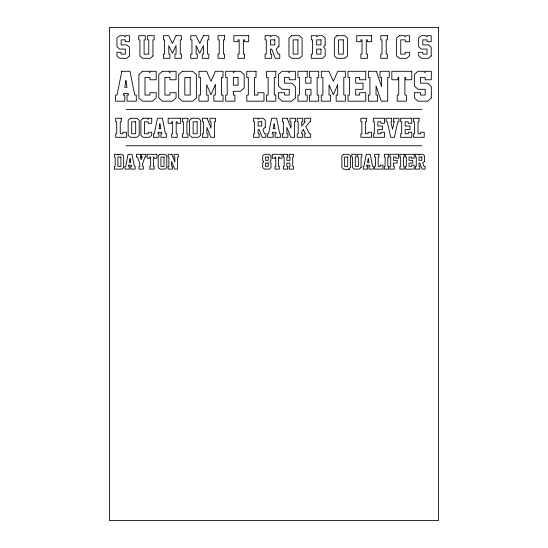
<?xml version="1.0" encoding="UTF-8"?>
<svg xmlns="http://www.w3.org/2000/svg" width="548" height="548" viewBox="0 0 548 548"><rect width="100%" height="100%" fill="white"/><g stroke="black" fill="none" stroke-linecap="round" stroke-linejoin="round"><path stroke-width="0.82" d="M126.04 109.6L421.96 109.6M126.04 145.768L421.96 145.768M125.896 80.59L124.793 87.324L127.02 87.324L125.896 80.59M128.732 165.174L128.492 166.373L129.287 166.373L129.287 169.106L124.978 169.106L124.978 166.373L125.704 166.373L128.116 154.303L131.958 154.303L134.376 166.373L135.116 166.373L135.116 169.106L130.814 169.106L130.814 166.373L131.582 166.373L131.349 165.174L128.732 165.174M158.242 132.253L157.94 133.787L158.961 133.787L158.961 137.301L153.419 137.301L153.419 133.787L154.351 133.787L157.454 118.258L162.4 118.258L165.503 133.787L166.462 133.787L166.462 137.301L160.927 137.301L160.927 133.787L161.92 133.787L161.612 132.253L158.242 132.253M272.445 132.253L272.137 133.787L273.157 133.787L273.157 137.301L267.616 137.301L267.616 133.787L268.554 133.787L271.657 118.258L276.603 118.258L279.706 133.787L280.658 133.787L280.658 137.301L275.123 137.301L275.123 133.787L276.117 133.787L275.815 132.253L272.445 132.253M366.934 165.174L366.701 166.373L367.496 166.373L367.496 169.106L363.187 169.106L363.187 166.373L363.913 166.373L366.324 154.303L370.167 154.303L372.578 166.373L373.325 166.373L373.325 169.106L369.016 169.106L369.016 166.373L369.79 166.373L369.558 165.174L366.934 165.174M130.04 158.646L129.287 162.448L130.801 162.448L130.04 158.646M159.927 123.848L158.961 128.732L160.913 128.732L159.927 123.848M274.13 123.848L273.157 128.732L275.11 128.732L274.13 123.848M368.249 158.646L367.496 162.448L369.01 162.448L368.249 158.646M121.8 71.295L117.046 95.057L115.553 95.057L115.553 101.181L124.793 101.181L124.793 95.057L123.232 95.057L123.629 93.441L128.157 93.441L128.561 95.057L127.033 95.057L127.033 101.181L136.274 101.181L136.274 95.057L134.739 95.057L129.986 71.295L121.8 71.295M394.19 121.779L392.532 129.232L390.875 121.779L391.635 121.779L391.635 118.258L386.107 118.258L386.107 121.779L387.258 121.779L390.738 137.301L394.341 137.301L397.807 121.779L398.958 121.779L398.958 118.258L393.43 118.258L393.43 121.779L394.19 121.779M142.11 157.036L141.185 159.817L140.24 157.036L140.74 157.036L140.74 154.303L136.438 154.303L136.438 157.036L137.473 157.036L139.788 163.633L139.788 166.373L139.021 166.373L139.021 169.106L143.323 169.106L143.323 166.373L142.562 166.373L142.562 163.653L144.946 157.036L145.83 157.036L145.83 154.303L141.637 154.303L141.637 157.036L142.11 157.036M215.309 84.762L210.994 94.777L206.706 84.762L206.706 95.057L208.192 95.057L208.192 101.181L198.951 101.181L198.951 95.057L200.568 95.057L200.568 77.419L199.006 77.419L199.006 71.295L206.562 71.295L210.994 81.316L215.446 71.295L223.009 71.295L223.009 77.419L221.474 77.419L221.474 95.057L223.063 95.057L223.063 101.181L213.83 101.181L213.83 95.057L215.309 95.057L215.309 84.762M337.643 84.762L333.328 94.777L329.04 84.762L329.04 95.057L330.519 95.057L330.519 101.181L321.286 101.181L321.286 95.057L322.895 95.057L322.895 77.419L321.34 77.419L321.34 71.295L328.896 71.295L333.328 81.316L337.78 71.295L345.343 71.295L345.343 77.419L343.802 77.419L343.802 95.057L345.398 95.057L345.398 101.181L336.164 101.181L336.164 95.057L337.643 95.057L337.643 84.762M176.059 35.689L172.415 43.463L168.784 35.689L163.4 35.689L163.4 39.867L164.612 39.867L164.612 54.129L163.359 54.129L163.359 58.307L169.942 58.307L169.942 54.129L168.784 54.129L168.784 45.566L172.415 53.341L176.059 45.566L176.059 54.129L174.901 54.129L174.901 58.307L181.484 58.307L181.484 54.129L180.244 54.129L180.244 39.867L181.436 39.867L181.436 35.689L176.059 35.689M203.39 35.689L199.746 43.463L196.122 35.689L190.738 35.689L190.738 39.867L191.944 39.867L191.944 54.129L190.697 54.129L190.697 58.307L197.273 58.307L197.273 54.129L196.122 54.129L196.122 45.566L199.746 53.341L203.39 45.566L203.39 54.129L202.239 54.129L202.239 58.307L208.815 58.307L208.815 54.129L207.582 54.129L207.582 39.867L208.774 39.867L208.774 35.689L203.39 35.689M303.428 129.739L301.729 131.91L301.729 133.787L302.736 133.787L302.736 137.301L297.208 137.301L297.208 133.787L298.215 133.787L298.215 121.779L297.208 121.779L297.208 118.258L302.736 118.258L302.736 121.779L301.729 121.779L301.729 126.177L305.195 121.779L304.709 121.779L304.709 118.258L310.675 118.258L310.675 121.779L309.668 121.779L305.805 126.698L309.497 133.787L310.675 133.787L310.675 137.301L304.709 137.301L304.709 133.787L305.524 133.787L303.428 129.739M234.551 71.295L233.345 72.816L233.345 71.295L225.666 71.295L225.666 77.419L227.201 77.419L227.201 95.057L225.666 95.057L225.666 101.181L234.9 101.181L234.9 95.057L233.345 95.057L233.345 91.29L240.469 91.29L244.196 87.981L244.196 74.59L240.462 71.295L234.551 71.295M263.746 161.708L262.698 163.003L262.698 167.558L264.451 169.106L269.226 169.106L270.979 167.558L270.979 163.003L269.917 161.708L270.979 160.406L270.979 155.858L269.226 154.303L264.451 154.303L262.698 155.858L262.698 160.406L263.746 161.708M325.17 45.018L323.553 46.977L325.17 48.978L325.17 55.944L322.491 58.307L311.305 58.307L311.305 54.129L312.511 54.129L312.511 39.853L311.305 39.853L311.305 35.689L316.689 35.689L316.689 36.874L318.039 35.689L322.491 35.689L325.17 38.065L325.17 45.018M278.987 46.375L276.137 49.032L278.124 54.129L279.754 54.129L279.754 58.307L275.274 58.307L271.719 49.094L270.479 49.094L270.479 54.129L271.678 54.129L271.678 58.307L265.102 58.307L265.102 54.129L266.294 54.129L266.294 39.867L265.102 39.867L265.102 35.689L270.479 35.689L270.479 36.874L271.835 35.689L276.329 35.689L278.987 38.065L278.987 46.375M265.28 127.252L262.882 129.499L264.554 133.787L265.924 133.787L265.924 137.301L262.149 137.301L259.156 129.547L258.115 129.547L258.115 133.787L259.122 133.787L259.122 137.301L253.58 137.301L253.58 133.787L254.587 133.787L254.587 121.779L253.58 121.779L253.58 118.258L258.115 118.258L258.115 119.259L259.252 118.258L263.04 118.258L265.28 120.259L265.28 127.252M424.57 161.297L422.7 163.037L424.001 166.373L425.07 166.373L425.07 169.106L422.138 169.106L419.809 163.078L419.001 163.078L419.001 166.373L419.782 166.373L419.782 169.106L415.473 169.106L415.473 166.373L416.261 166.373L416.261 157.036L415.473 157.036L415.473 154.303L419.001 154.303L419.001 155.077L419.884 154.303L422.823 154.303L424.57 155.858L424.57 161.297M142.535 71.295L138.87 74.562L138.87 97.934L142.528 101.181L152.413 101.181L156.18 97.928L156.18 92.701L150.036 92.701L150.036 95.057L145.008 95.057L145.008 77.419L150.036 77.419L150.036 79.775L156.18 79.775L156.18 71.295L150.036 71.295L150.036 72.816L148.946 71.295L142.535 71.295M162.441 71.295L158.776 74.562L158.776 97.934L162.434 101.181L172.319 101.181L176.079 97.928L176.079 92.701L169.942 92.701L169.942 95.057L164.914 95.057L164.914 77.419L169.942 77.419L169.942 79.775L176.079 79.775L176.079 71.295L169.942 71.295L169.942 72.816L168.853 71.295L162.441 71.295M182.34 71.295L178.675 74.562L178.675 97.934L182.333 101.181L192.656 101.181L196.355 97.934L196.355 74.576L192.643 71.295L182.34 71.295M130.403 118.258L128.157 120.259L128.157 135.315L130.403 137.301L136.945 137.301L139.213 135.315L139.213 120.259L136.945 118.258L130.403 118.258M143.151 118.258L140.911 120.259L140.911 135.315L143.151 137.301L149.419 137.301L151.721 135.315L151.721 132.253L148.207 132.253L148.207 133.787L144.425 133.787L144.425 121.779L148.207 121.779L148.207 123.314L151.721 123.314L151.721 118.258L148.207 118.258L148.207 119.259L147.152 118.258L143.151 118.258M191.862 118.258L189.615 120.259L189.615 135.315L191.862 137.301L198.403 137.301L200.671 135.315L200.671 120.259L198.403 118.258L191.862 118.258M291.625 35.689L288.967 38.065L288.967 55.944L291.625 58.307L299.4 58.307L302.092 55.944L302.092 38.065L299.4 35.689L291.625 35.689M159.941 154.303L158.201 155.858L158.201 167.558L159.941 169.106L165.03 169.106L166.791 167.558L166.791 155.858L165.03 154.303L159.941 154.303M337.041 35.689L334.376 38.065L334.376 55.944L337.041 58.307L344.815 58.307L347.507 55.944L347.507 38.065L344.815 35.689L337.041 35.689M399.252 35.689L396.588 38.065L396.588 55.944L399.252 58.307L406.698 58.307L409.431 55.944L409.431 52.3L405.253 52.3L405.253 54.129L400.766 54.129L400.766 39.867L405.253 39.867L405.253 41.696L409.431 41.696L409.431 35.689L405.253 35.689L405.253 36.874L404.006 35.689L399.252 35.689M129.52 55.944L126.855 58.307L119.642 58.307L116.95 55.944L116.95 52.3L121.129 52.3L121.129 54.129L125.348 54.129L125.348 49.094L119.642 49.094L116.95 46.717L116.95 38.065L119.642 35.689L124.006 35.689L125.348 36.874L125.348 35.689L129.52 35.689L129.52 41.696L125.348 41.696L125.348 39.867L121.129 39.867L121.129 44.902L126.855 44.902L129.52 47.279L129.52 55.944M295.372 97.928L291.7 101.181L282.104 101.181L278.418 97.941L278.418 92.701L284.556 92.701L284.556 95.057L289.234 95.057L289.234 89.31L282.11 89.31L278.418 86.05L278.418 74.562L282.117 71.295L288.029 71.295L289.234 72.816L289.234 71.295L295.372 71.295L295.372 79.775L289.234 79.775L289.234 77.419L284.556 77.419L284.556 83.166L291.694 83.166L295.372 86.447L295.372 97.928M431.208 55.944L428.543 58.307L421.337 58.307L418.645 55.944L418.645 52.3L422.816 52.3L422.816 54.129L427.036 54.129L427.036 49.094L421.337 49.094L418.645 46.717L418.645 38.065L421.337 35.689L425.693 35.689L427.036 36.874L427.036 35.689L431.208 35.689L431.208 41.696L427.036 41.696L427.036 39.867L422.816 39.867L422.816 44.902L428.543 44.902L431.208 47.279L431.208 55.944M343.617 154.303L341.87 155.858L341.87 167.558L343.603 169.106L349.281 169.709L348.754 169.051L350.46 167.551L350.46 155.858L348.699 154.303L343.617 154.303M431.317 97.928L427.646 101.181L418.055 101.181L414.363 97.941L414.363 92.701L420.508 92.701L420.508 95.057L425.18 95.057L425.18 89.31L418.062 89.31L414.363 86.05L414.363 74.562L418.069 71.295L423.974 71.295L425.18 72.816L425.18 71.295L431.317 71.295L431.317 79.775L425.18 79.775L425.18 77.419L420.508 77.419L420.508 83.166L427.646 83.166L431.317 86.447L431.317 97.928M118.779 154.303L117.902 155.077L117.902 154.303L114.381 154.303L114.381 157.036L115.162 157.036L115.162 166.373L114.381 166.373L114.381 169.106L121.889 169.106L123.663 167.551L123.663 155.872L121.889 154.303L118.779 154.303M152.954 55.93L150.221 58.307L142.603 58.307L139.925 55.944L139.925 39.867L138.733 39.867L138.733 35.689L145.295 35.689L145.295 39.867L144.103 39.867L144.103 54.129L148.782 54.129L148.782 39.867L147.57 39.867L147.57 35.689L154.146 35.689L154.146 39.867L152.954 39.867L152.954 55.93M361.084 167.551L359.296 169.106L354.309 169.106L352.563 167.558L352.563 157.036L351.775 157.036L351.775 154.303L356.077 154.303L356.077 157.036L355.296 157.036L355.296 166.373L358.358 166.373L358.358 157.036L357.563 157.036L357.563 154.303L361.872 154.303L361.872 157.036L361.084 157.036L361.084 167.551M438.4 27.4L109.6 27.4L109.6 520.6L438.4 520.6L438.4 27.4M224.605 35.689L218.029 35.689L218.029 39.867L219.227 39.867L219.227 54.129L218.029 54.129L218.029 58.307L224.605 58.307L224.605 54.129L223.413 54.129L223.413 39.867L224.605 39.867L224.605 35.689M248.689 35.689L233.818 35.689L233.818 41.696L237.996 41.696L237.996 39.867L239.161 39.867L239.161 54.129L237.969 54.129L237.969 58.307L244.545 58.307L244.545 54.129L243.346 54.129L243.346 39.867L244.518 39.867L244.518 41.696L248.689 41.696L248.689 35.689M371.585 35.689L356.721 35.689L356.721 41.696L360.892 41.696L360.892 39.867L362.057 39.867L362.057 54.129L360.865 54.129L360.865 58.307L367.441 58.307L367.441 54.129L366.249 54.129L366.249 39.867L367.413 39.867L367.413 41.696L371.585 41.696L371.585 35.689M387.381 35.689L380.798 35.689L380.798 39.867L381.997 39.867L381.997 54.129L380.798 54.129L380.798 58.307L387.381 58.307L387.381 54.129L386.182 54.129L386.182 39.867L387.381 39.867L387.381 35.689M274.815 39.867L270.479 39.867L270.479 44.902L274.815 44.902L274.815 39.867M297.906 39.867L293.139 39.867L293.139 54.129L297.906 54.129L297.906 39.867M320.977 39.867L316.689 39.867L316.689 44.902L320.977 44.902L320.977 39.867M343.315 39.867L338.554 39.867L338.554 54.129L343.315 54.129L343.315 39.867M320.977 49.094L316.689 49.094L316.689 54.129L320.977 54.129L320.977 49.094M256.026 71.295L246.792 71.295L246.792 77.419L248.333 77.419L248.333 95.057L246.792 95.057L246.792 101.181L263.985 101.181L263.985 92.701L257.827 92.701L257.827 95.057L254.491 95.057L254.491 77.419L256.026 77.419L256.026 71.295M275.822 71.295L266.581 71.295L266.581 77.419L268.123 77.419L268.123 95.057L266.581 95.057L266.581 101.181L275.822 101.181L275.822 95.057L274.281 95.057L274.281 77.419L275.822 77.419L275.822 71.295M307.209 71.295L297.968 71.295L297.968 77.419L299.509 77.419L299.509 95.057L297.968 95.057L297.968 101.181L307.209 101.181L307.209 95.057L305.647 95.057L305.647 89.31L310.99 89.31L310.99 95.057L309.449 95.057L309.449 101.181L318.689 101.181L318.689 95.057L317.128 95.057L317.128 77.419L318.689 77.419L318.689 71.295L309.449 71.295L309.449 77.419L310.99 77.419L310.99 83.166L305.647 83.166L305.647 77.419L307.209 77.419L307.209 71.295M365.763 71.295L347.994 71.295L347.994 77.419L349.535 77.419L349.535 95.057L347.994 95.057L347.994 101.181L365.763 101.181L365.763 92.701L359.625 92.701L359.625 95.057L355.673 95.057L355.673 89.31L363.036 89.31L363.036 83.166L355.673 83.166L355.673 77.419L359.625 77.419L359.625 79.775L365.763 79.775L365.763 71.295M376.325 71.295L368.379 71.295L368.379 77.419L369.921 77.419L369.921 95.057L368.366 95.057L368.366 101.181L377.599 101.181L377.599 95.057L376.044 95.057L376.044 85.913L381.271 101.181L387.689 101.181L387.689 77.419L389.251 77.419L389.251 71.295L380.031 71.295L380.031 77.419L381.586 77.419L381.586 86.584L376.325 71.295M411.767 71.295L391.847 71.295L391.847 79.775L397.985 79.775L397.985 77.419L398.725 77.419L398.725 95.057L397.19 95.057L397.19 101.181L406.424 101.181L406.424 95.057L404.883 95.057L404.883 77.419L405.63 77.419L405.63 79.775L411.767 79.775L411.767 71.295M190.197 77.419L184.82 77.419L184.82 95.057L190.197 95.057L190.197 77.419M238.051 77.419L233.345 77.419L233.345 85.173L238.051 85.173L238.051 77.419M121.259 118.258L115.724 118.258L115.724 121.779L116.731 121.779L116.731 133.787L115.724 133.787L115.724 137.301L126.465 137.301L126.465 132.253L122.937 132.253L122.937 133.787L120.259 133.787L120.259 121.779L121.259 121.779L121.259 118.258M180.682 118.258L168.161 118.258L168.161 123.314L171.675 123.314L171.675 121.779L172.654 121.779L172.654 133.787L171.654 133.787L171.654 137.301L177.189 137.301L177.189 133.787L176.182 133.787L176.182 121.779L177.168 121.779L177.168 123.314L180.682 123.314L180.682 118.258M187.916 118.258L182.381 118.258L182.381 121.779L183.388 121.779L183.388 133.787L182.381 133.787L182.381 137.301L187.916 137.301L187.916 133.787L186.916 133.787L186.916 121.779L187.916 121.779L187.916 118.258M207.158 118.258L202.383 118.258L202.383 121.779L203.383 121.779L203.383 133.787L202.37 133.787L202.37 137.301L207.904 137.301L207.904 133.787L206.891 133.787L206.891 127.328L210.733 137.301L214.501 137.301L214.501 121.779L215.522 121.779L215.522 118.258L209.994 118.258L209.994 121.779L211.007 121.779L211.007 128.253L207.158 118.258M287.145 118.258L282.371 118.258L282.371 121.779L283.378 121.779L283.378 133.787L282.357 133.787L282.357 137.301L287.899 137.301L287.899 133.787L286.878 133.787L286.878 127.328L290.721 137.301L294.495 137.301L294.495 121.779L295.509 121.779L295.509 118.258L289.981 118.258L289.981 121.779L291.002 121.779L291.002 128.253L287.145 118.258M366.4 118.258L360.858 118.258L360.858 121.779L361.865 121.779L361.865 133.787L360.858 133.787L360.858 137.301L371.599 137.301L371.599 132.253L368.071 132.253L368.071 133.787L365.393 133.787L365.393 121.779L366.4 121.779L366.4 118.258M384.408 118.258L373.298 118.258L373.298 121.779L374.305 121.779L374.305 133.787L373.298 133.787L373.298 137.301L384.408 137.301L384.408 132.253L380.894 132.253L380.894 133.787L377.819 133.787L377.819 129.547L382.627 129.547L382.627 126.019L377.819 126.019L377.819 121.779L380.894 121.779L380.894 123.314L384.408 123.314L384.408 118.258M411.767 118.258L400.656 118.258L400.656 121.779L401.657 121.779L401.657 133.787L400.656 133.787L400.656 137.301L411.767 137.301L411.767 132.253L408.253 132.253L408.253 133.787L405.178 133.787L405.178 129.547L409.986 129.547L409.986 126.019L405.178 126.019L405.178 121.779L408.253 121.779L408.253 123.314L411.767 123.314L411.767 118.258M419.008 118.258L413.466 118.258L413.466 121.779L414.473 121.779L414.473 133.787L413.466 133.787L413.466 137.301L424.207 137.301L424.207 132.253L420.679 132.253L420.679 133.787L418.001 133.787L418.001 121.779L419.008 121.779L419.008 118.258M135.685 121.779L131.678 121.779L131.678 133.787L135.685 133.787L135.685 121.779M197.143 121.779L193.129 121.779L193.129 133.787L197.143 133.787L197.143 121.779M261.766 121.779L258.115 121.779L258.115 126.019L261.766 126.019L261.766 121.779M156.879 154.303L147.152 154.303L147.152 158.235L149.878 158.235L149.878 157.036L150.645 157.036L150.645 166.373L149.864 166.373L149.864 169.106L154.166 169.106L154.166 166.373L153.385 166.373L153.385 157.036L154.146 157.036L154.146 158.235L156.879 158.235L156.879 154.303M171.832 154.303L168.12 154.303L168.12 157.036L168.9 157.036L168.9 166.373L168.113 166.373L168.113 169.106L172.415 169.106L172.415 166.373L171.627 166.373L171.627 161.352L174.613 169.106L177.545 169.106L177.545 157.036L178.333 157.036L178.333 154.303L174.038 154.303L174.038 157.036L174.826 157.036L174.826 162.071L171.832 154.303M282.028 154.303L272.294 154.303L272.294 158.235L275.028 158.235L275.028 157.036L275.795 157.036L275.795 166.373L275.014 166.373L275.014 169.106L279.316 169.106L279.316 166.373L278.535 166.373L278.535 157.036L279.295 157.036L279.295 158.235L282.028 158.235L282.028 154.303M287.652 154.303L283.35 154.303L283.35 157.036L284.131 157.036L284.131 166.373L283.35 166.373L283.35 169.106L287.652 169.106L287.652 166.373L286.864 166.373L286.864 163.078L289.961 163.078L289.961 166.373L289.18 166.373L289.18 169.106L293.488 169.106L293.488 166.373L292.694 166.373L292.694 157.036L293.488 157.036L293.488 154.303L289.18 154.303L289.18 157.036L289.961 157.036L289.961 160.331L286.864 160.331L286.864 157.036L287.652 157.036L287.652 154.303M378.949 154.303L374.647 154.303L374.647 157.036L375.428 157.036L375.428 166.373L374.647 166.373L374.647 169.106L382.99 169.106L382.99 165.174L380.25 165.174L380.25 166.373L378.168 166.373L378.168 157.036L378.949 157.036L378.949 154.303M388.614 154.303L384.312 154.303L384.312 157.036L385.093 157.036L385.093 166.373L384.312 166.373L384.312 169.106L388.614 169.106L388.614 166.373L387.833 166.373L387.833 157.036L388.614 157.036L388.614 154.303M398.574 154.303L389.936 154.303L389.936 157.036L390.717 157.036L390.717 166.373L389.936 166.373L389.936 169.106L394.231 169.106L394.231 166.373L393.457 166.373L393.457 163.078L397.19 163.078L397.19 160.331L393.457 160.331L393.457 157.036L395.834 157.036L395.834 158.235L398.574 158.235L398.574 154.303M404.198 154.303L399.896 154.303L399.896 157.036L400.677 157.036L400.677 166.373L399.896 166.373L399.896 169.106L404.198 169.106L404.198 166.373L403.417 166.373L403.417 157.036L404.198 157.036L404.198 154.303M414.158 154.303L405.52 154.303L405.52 157.036L406.301 157.036L406.301 166.373L405.52 166.373L405.52 169.106L414.158 169.106L414.158 165.174L411.425 165.174L411.425 166.373L409.034 166.373L409.034 163.078L412.774 163.078L412.774 160.331L409.034 160.331L409.034 157.036L411.425 157.036L411.425 158.235L414.158 158.235L414.158 154.303M120.93 157.036L117.902 157.036L117.902 166.373L120.93 166.373L120.93 157.036M164.051 157.036L160.934 157.036L160.934 166.373L164.051 166.373L164.051 157.036M268.239 157.036L265.431 157.036L265.431 160.331L268.239 160.331L268.239 157.036M347.72 157.036L344.596 157.036L344.596 166.373L347.72 166.373L347.72 157.036M421.837 157.036L419.001 157.036L419.001 160.331L421.837 160.331L421.837 157.036M268.239 163.078L265.431 163.078L265.431 166.373L268.239 166.373L268.239 163.078"/></g></svg>
